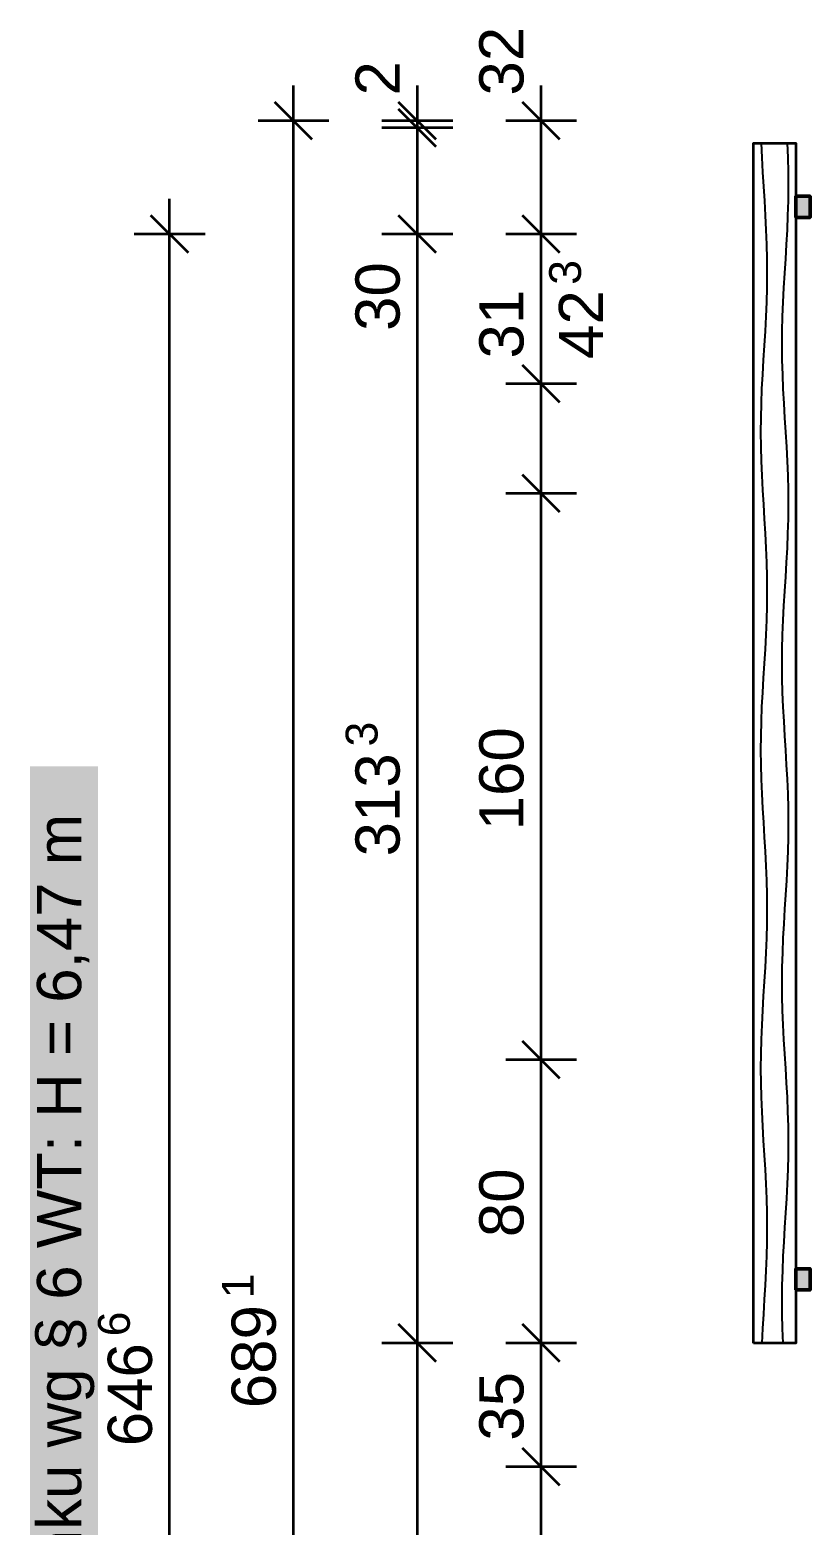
# Model space of a CAD drawing. Header units: metres. Extents: x -2.6 to 10.3, y -2.3 to 7.9.
# Drawn here: x -2.582 to -0.377, y 2.546 to 6.77 of the extents above; entities that cross this region are included whole.
import ezdxf

# ---------------------------------------------------------------- set-up
doc = ezdxf.new("R2010")
doc.units = ezdxf.units.M
for name, color, linetype, lineweight in [('A-KRESKOWANIE', 8, 'Continuous', 18), ('A-MASKA', 7, 'Continuous', 18), ('A-SCIANY-KONSTR', 7, 'Continuous', 50), ('A-WARSTWY', 8, 'Continuous', 25), ('A-WYMIARY', 1, 'Continuous', 25), ('A-WYPELNIENIA', 9, 'Continuous', 18)]:
    doc.layers.add(name, color=color, linetype=linetype, lineweight=lineweight)
doc.styles.add('PL_ARIAL', font='arial.ttf')

msp = doc.modelspace()

# ---------------------------------------------------------------- hatches: boundary and pattern name
at = {"layer": 'A-MASKA', "true_color": 0xffffff}
msp.add_hatch(color=7, dxfattribs=at).paths.add_polyline_path([(-2.3895, 1.231), (-2.3895, 4.6892), (-2.582, 4.6892), (-2.582, 1.231)])
at = {"layer": 'A-WYPELNIENIA', "true_color": 0x000000}
for points in [[(-0.417, 6.24), (-0.417, 6.3), (-0.377, 6.3), (-0.377, 6.24)], [(-0.417, 3.21), (-0.417, 3.27), (-0.377, 3.27), (-0.377, 3.21)]]:
    msp.add_hatch(color=7, dxfattribs=at).paths.add_polyline_path(points)

# ---------------------------------------------------------------- linework, layer by layer
at = {"layer": 'A-KRESKOWANIE', "lineweight": 25, "ltscale": 0.05}
for points in [[(-0.5129, 3.06), (-0.5107, 3.1008), (-0.5082, 3.1417), (-0.5057, 3.1825), (-0.5032, 3.2234), (-0.5011, 3.2642), (-0.4994, 3.3051), (-0.4984, 3.3459), (-0.498, 3.3867), (-0.4984, 3.4276), (-0.4994, 3.4684), (-0.5011, 3.5093), (-0.5033, 3.5501), (-0.5057, 3.591), (-0.5083, 3.6318), (-0.5107, 3.6727), (-0.5129, 3.7135), (-0.5146, 3.7543), (-0.5156, 3.7952), (-0.516, 3.836), (-0.5156, 3.8769), (-0.5146, 3.9177), (-0.5129, 3.9586), (-0.5108, 3.9994), (-0.5083, 4.0402), (-0.5058, 4.0811), (-0.5033, 4.1219), (-0.5012, 4.1628), (-0.4995, 4.2036), (-0.4984, 4.2445), (-0.498, 4.2853), (-0.4983, 4.3261), (-0.4994, 4.367), (-0.501, 4.4078), (-0.5032, 4.4487), (-0.5056, 4.4895), (-0.5082, 4.5304), (-0.5106, 4.5712), (-0.5128, 4.612), (-0.5145, 4.6529), (-0.5156, 4.6937), (-0.516, 4.7346), (-0.5157, 4.7754), (-0.5146, 4.8163), (-0.513, 4.8571), (-0.5109, 4.898), (-0.5084, 4.9388), (-0.5059, 4.9796), (-0.5034, 5.0205), (-0.5012, 5.0613), (-0.4995, 5.1022), (-0.4984, 5.143), (-0.498, 5.1839), (-0.4983, 5.2247), (-0.4993, 5.2655), (-0.501, 5.3064), (-0.5031, 5.3472), (-0.5055, 5.3881), (-0.5081, 5.4289), (-0.5106, 5.4698), (-0.5127, 5.5106), (-0.5145, 5.5514), (-0.5156, 5.5923), (-0.516, 5.6331), (-0.5157, 5.674), (-0.5147, 5.7148), (-0.5131, 5.7557), (-0.5109, 5.7965), (-0.5085, 5.8373), (-0.506, 5.8782), (-0.5035, 5.919), (-0.5013, 5.9599), (-0.4996, 6.0007), (-0.4984, 6.0416), (-0.498, 6.0824), (-0.4983, 6.1233), (-0.4993, 6.1641), (-0.5009, 6.2049), (-0.503, 6.2458), (-0.5054, 6.2866), (-0.508, 6.3275), (-0.5105, 6.3683), (-0.5127, 6.4092), (-0.5144, 6.45)], [(-0.453, 3.06), (-0.4547, 3.1008), (-0.4557, 3.1417), (-0.456, 3.1825), (-0.4556, 3.2234), (-0.4545, 3.2642), (-0.4528, 3.3051), (-0.4506, 3.3459), (-0.4481, 3.3867), (-0.4456, 3.4276), (-0.4431, 3.4684), (-0.441, 3.5093), (-0.4394, 3.5501), (-0.4383, 3.591), (-0.438, 3.6318), (-0.4384, 3.6727), (-0.4395, 3.7135), (-0.4412, 3.7543), (-0.4433, 3.7952), (-0.4458, 3.836), (-0.4484, 3.8769), (-0.4508, 3.9177), (-0.453, 3.9586), (-0.4546, 3.9994), (-0.4557, 4.0402), (-0.456, 4.0811), (-0.4556, 4.1219), (-0.4545, 4.1628), (-0.4529, 4.2036), (-0.4507, 4.2445), (-0.4482, 4.2853), (-0.4457, 4.3261), (-0.4432, 4.367), (-0.4411, 4.4078), (-0.4394, 4.4487), (-0.4384, 4.4895), (-0.438, 4.5304), (-0.4384, 4.5712), (-0.4394, 4.612), (-0.4411, 4.6529), (-0.4433, 4.6937), (-0.4457, 4.7346), (-0.4483, 4.7754), (-0.4507, 4.8163), (-0.4529, 4.8571), (-0.4546, 4.898), (-0.4556, 4.9388), (-0.456, 4.9796), (-0.4556, 5.0205), (-0.4546, 5.0613), (-0.4529, 5.1022), (-0.4508, 5.143), (-0.4483, 5.1839), (-0.4458, 5.2247), (-0.4433, 5.2655), (-0.4411, 5.3064), (-0.4395, 5.3472), (-0.4384, 5.3881), (-0.438, 5.4289), (-0.4383, 5.4698), (-0.4394, 5.5106), (-0.441, 5.5514), (-0.4432, 5.5923), (-0.4456, 5.6331), (-0.4482, 5.674), (-0.4507, 5.7148), (-0.4528, 5.7557), (-0.4545, 5.7965), (-0.4556, 5.8373), (-0.456, 5.8782), (-0.4557, 5.919), (-0.4546, 5.9599), (-0.453, 6.0007), (-0.4509, 6.0416), (-0.4484, 6.0824), (-0.4459, 6.1233), (-0.4434, 6.1641), (-0.4412, 6.2049), (-0.4395, 6.2458), (-0.4384, 6.2866), (-0.438, 6.3275), (-0.4383, 6.3683), (-0.4393, 6.4092), (-0.441, 6.45)]]:
    msp.add_lwpolyline(points, dxfattribs=at)
at = {"layer": 'A-SCIANY-KONSTR', "lineweight": 50, "ltscale": 0.05}
for points in [[(-0.417, 6.24), (-0.417, 6.24), (-0.417, 6.3), (-0.417, 6.3), (-0.417, 6.3), (-0.377, 6.3), (-0.377, 6.3), (-0.377, 6.3), (-0.377, 6.24), (-0.377, 6.24), (-0.377, 6.24), (-0.417, 6.24)], [(-0.417, 3.21), (-0.417, 3.21), (-0.417, 3.27), (-0.417, 3.27), (-0.417, 3.27), (-0.377, 3.27), (-0.377, 3.27), (-0.377, 3.27), (-0.377, 3.21), (-0.377, 3.21), (-0.377, 3.21), (-0.417, 3.21)]]:
    msp.add_lwpolyline(points, close=True, dxfattribs=at)
at = {"layer": 'A-WARSTWY', "lineweight": 35, "ltscale": 0.05}
msp.add_lwpolyline([(-0.537, 3.06), (-0.537, 3.06), (-0.537, 6.45), (-0.537, 6.45), (-0.537, 6.45), (-0.417, 6.45), (-0.417, 6.45), (-0.417, 6.45), (-0.417, 3.06), (-0.417, 3.06), (-0.417, 3.06), (-0.537, 3.06)], close=True, dxfattribs=at)
at = {"layer": 'A-WYMIARY', "lineweight": 35, "ltscale": 0.05}
for points in [[(-1.837, -0.478), (-1.837, 6.613)], [(-1.487, -0.478), (-1.487, 6.613)], [(-1.137, -0.478), (-1.137, 6.613)], [(-1.784, 6.46), (-1.89, 6.566)], [(-1.434, 6.46), (-1.54, 6.566)], [(-1.084, 6.46), (-1.19, 6.566)], [(-1.737, 6.513), (-1.937, 6.513)], [(-1.387, 6.513), (-1.587, 6.513)], [(-1.434, 6.44), (-1.54, 6.546)], [(-1.037, 6.513), (-1.237, 6.513)], [(-1.387, 6.493), (-1.587, 6.493)], [(-2.187, -0.373), (-2.187, 6.293)], [(-2.134, 6.14), (-2.24, 6.246)], [(-1.434, 6.14), (-1.54, 6.246)], [(-1.084, 6.14), (-1.19, 6.246)], [(-2.087, 6.193), (-2.287, 6.193)], [(-1.387, 6.193), (-1.587, 6.193)], [(-1.037, 6.193), (-1.237, 6.193)], [(-1.084, 5.717), (-1.19, 5.823)], [(-1.037, 5.77), (-1.237, 5.77)], [(-1.084, 5.407), (-1.19, 5.513)], [(-1.037, 5.46), (-1.237, 5.46)], [(-1.084, 3.807), (-1.19, 3.913)], [(-1.037, 3.86), (-1.237, 3.86)], [(-1.434, 3.007), (-1.54, 3.113)], [(-1.084, 3.007), (-1.19, 3.113)], [(-1.387, 3.06), (-1.587, 3.06)], [(-1.037, 3.06), (-1.237, 3.06)], [(-1.084, 2.657), (-1.19, 2.763)], [(-1.037, 2.71), (-1.237, 2.71)]]:
    msp.add_lwpolyline(points, dxfattribs=at)

# ---------------------------------------------------------------- texts
at = {"layer": 'A-WYMIARY', "style": 'PL_ARIAL'}
for s, height, p in [('32', 0.125, (-1.187, 6.5845)), ('2', 0.125, (-1.537, 6.5845)), ('30', 0.125, (-1.537, 5.9194)), ('3', 0.09, (-1.0245, 6.0499)), ('31', 0.125, (-1.187, 5.8415)), ('42', 0.125, (-0.962, 5.8403)), ('3', 0.09, (-1.5995, 4.7454)), ('160', 0.125, (-1.187, 4.5084)), ('313', 0.125, (-1.537, 4.4348)), ('wysokość budynku wg § 6 WT: H = 6,47 m', 0.125, (-2.437, 1.251)), ('80', 0.125, (-1.187, 3.359)), ('1', 0.09, (-1.9495, 3.1864)), ('6', 0.09, (-2.2995, 3.0789)), ('689', 0.125, (-1.887, 2.8758)), ('646', 0.125, (-2.237, 2.7683)), ('35', 0.125, (-1.187, 2.784))]:
    msp.add_text(s, height=height, rotation=90, dxfattribs=at).set_placement(p)

doc.saveas('drawing.dxf')
